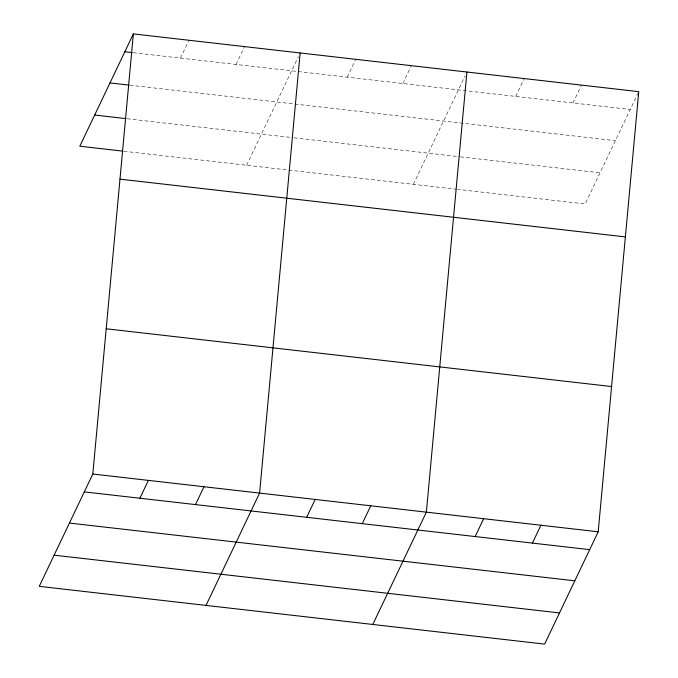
<?xml version="1.0" encoding="UTF-8"?>
<svg xmlns="http://www.w3.org/2000/svg" width="678" height="678" viewBox="0 0 678 678"><rect width="100%" height="100%" fill="white"/><g stroke="black" fill="none" stroke-linecap="round" stroke-linejoin="round"><path stroke-width="0.51" stroke-dasharray="3.39 2.54" d="M180.441 58.105L188.959 40.256M236.037 64.461L244.555 46.604M246.572 165.271L298.354 56.715M347.221 77.165L355.738 59.308M402.817 83.521L411.326 65.664M413.351 184.331L465.125 75.775M515.687 96.42L524.196 78.563M572.961 102.963L581.478 85.106M638.303 92.598L585.182 203.968L458.133 189.442M133.244 52.715L630.235 109.505M129.913 85.199L615.37 140.677M127.184 118.752L292.913 137.693M293.955 137.812L459.464 156.728M460.506 156.847L600.055 172.797M123.854 151.245L457.091 189.323"/><path stroke-width="1.02" d="M92.818 474.032L133.363 33.9L638.752 91.657L598.199 531.789L544.637 644.1L39.248 586.343L92.818 474.032L598.199 531.789M300.142 52.96L259.598 493.092L206.027 605.403M466.922 72.021L426.369 512.153L372.798 624.463M133.363 33.9L79.801 146.211L122.803 151.126M139.897 498.245L148.406 480.388M195.484 504.593L204.002 486.745M306.668 517.297L315.185 499.449M362.264 523.653L370.781 505.796M475.134 536.552L483.651 518.695M532.408 543.095L540.925 525.247M124.854 51.757L132.193 52.596M109.98 82.928L128.862 85.081M94.666 115.04L126.133 118.633M119.989 179.145L625.37 236.902M106.2 328.788L611.581 386.545M84.301 491.889L589.69 549.646M69.436 523.06L574.817 580.817M54.113 555.172L559.503 612.929"/></g></svg>
